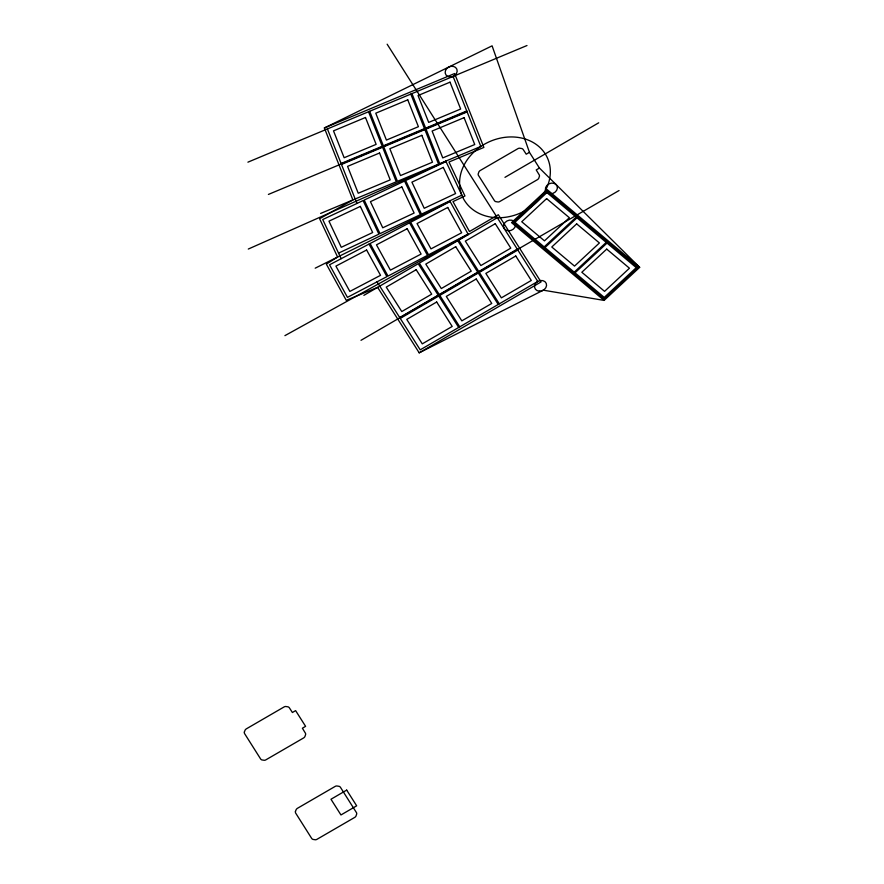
<?xml version="1.0" encoding="UTF-8"?>
<svg xmlns="http://www.w3.org/2000/svg" width="884" height="884" viewBox="0 0 884 884"><rect width="100%" height="100%" fill="white"/><g stroke="black" fill="none" stroke-linecap="round" stroke-linejoin="round"><path stroke-width="1.33" d="M544.168 246.89L576.169 217.144M544.975 247.575L576.976 217.829M574.213 272.15L606.214 242.393M575.02 272.825L607.021 243.078M604.104 300.416L639.662 267.355L539.428 168.048L529.45 152.335L492.09 45.835L324.373 127.97L352.882 199.95L319.61 218.724L337.611 257.034L326.351 264.139L346.252 300.317L377.623 287.344L419.193 352.827L543.328 290.184L604.104 300.416L511.527 222.613L547.086 189.552L639.662 267.355M529.45 152.335L526.223 154.203L523.129 149.418A4.486 3.735 -25.1 0 0 521.958 148.567L519.494 148.192A4.464 3.724 -25.1 0 0 518.201 148.49L480.078 170.601A4.486 3.735 -25.1 0 0 478.951 171.772L478.167 174.037A4.464 3.724 -25.1 0 0 478.321 175.165L494.51 200.767A4.486 3.735 -25.1 0 0 495.681 201.618L498.145 202.005A4.464 3.724 -25.1 0 0 499.438 201.707L537.56 179.585A4.486 3.735 -25.1 0 0 538.688 178.413L539.472 176.148A4.464 3.724 -25.1 0 0 539.317 175.021L536.212 169.927L539.428 168.048M504.963 177.341L598.7 122.81M363.865 295.355L418.231 263.73L438.188 295.157L399.712 317.533M497.316 217.718L458.84 240.105L478.796 271.532L517.273 249.155M619.054 190.535L361.003 340.307M400.264 318.406L438.74 296.029L458.697 327.456M517.825 250.028L479.349 272.405L499.305 303.831M419.193 352.827L541.03 281.963L498.344 214.735L469.459 231.531L452.995 201.607L464.962 195.972L448.973 162.026L483.879 147.429L454.597 73.549L324.373 127.97M284.913 335.644L468.177 234.337M450.133 201.53L410.662 222.238L428.574 254.791L468.045 234.083M315.201 268.172L449.945 201.187M446.022 161.562L405.668 180.535L421.491 214.138L461.846 195.165L445.801 161.109M338.55 253.133L378.904 234.161L363.081 200.569L322.726 219.541L341.169 258.692M248.282 249.056L445.912 161.341M247.907 162.17L526.986 45.526M341.102 163.485L382.231 146.291L368.54 111.749M466.763 110.964L425.635 128.147L411.944 93.605M268.393 194.436L466.951 111.439M341.489 164.446L382.606 147.252L396.297 181.795L320.605 213.442M467.139 111.925L426.022 129.108L439.713 163.662L480.83 146.468L453.072 76.422M387.148 44.2L537.781 281.455L420.22 349.843L377.037 281.83M498.244 304.461L478.288 273.023L439.812 295.411L459.768 326.837M449.757 200.845L468.321 234.591M410.806 94.08L424.497 128.633L383.369 145.816L369.678 111.273M327.411 128.942L356.948 203.453M244.36 732.051L244.338 732.339A4.464 3.724 -25.1 0 0 244.492 733.455L260.681 759.058A4.486 3.735 -25.1 0 0 261.852 759.92L264.316 760.295A4.464 3.724 -25.1 0 0 265.609 759.997L303.731 737.875A4.486 3.735 -25.1 0 0 304.858 736.715L305.643 734.438A4.464 3.724 -25.1 0 0 305.488 733.311L302.383 728.217L305.599 726.339L295.621 710.625L292.394 712.504L289.3 707.719A4.486 3.735 -25.1 0 0 288.129 706.857L285.665 706.482A4.464 3.724 -25.1 0 0 284.372 706.78L246.249 728.902A4.486 3.735 -25.1 0 0 245.122 730.062L244.36 732.051M295.433 811.523L295.411 811.81A4.464 3.724 -25.1 0 0 295.565 812.937L311.754 838.54A4.486 3.735 -25.1 0 0 312.925 839.391L315.389 839.778A4.464 3.724 -25.1 0 0 316.682 839.48L354.804 817.357A4.486 3.735 -25.1 0 0 355.932 816.186L356.716 813.921A4.464 3.724 -25.1 0 0 356.561 812.794L340.373 787.191A4.486 3.735 -25.1 0 0 339.202 786.34L336.738 785.953A4.464 3.724 -25.1 0 0 335.445 786.252L297.322 808.374A4.486 3.735 -25.1 0 0 296.195 809.545L295.433 811.523M547.008 191.066L513.228 222.47L604.181 298.902L637.961 267.498L547.008 191.066M546.931 192.579L514.93 222.326L604.258 297.4L636.259 267.642L546.931 192.579M546.621 198.613L521.737 221.751L544.478 240.857L569.362 217.718L546.621 198.613M576.666 223.862L551.782 247.001L574.523 266.106L599.407 242.967L576.666 223.862M606.711 249.111L581.827 272.25L604.568 291.355L629.452 268.217L606.711 249.111M457.779 240.724L419.303 263.101L439.26 294.538L477.725 272.15L457.779 240.724M416.176 269.708L386.253 287.112L401.767 311.555L431.69 294.151L416.176 269.708M455.713 246.702L425.79 264.106L441.315 288.56L471.238 271.145L455.713 246.702M495.261 223.696L465.338 241.111L480.852 265.554L510.786 248.15L495.261 223.696M436.685 302.008L406.762 319.411L422.276 343.865L452.199 326.45L436.685 302.008M476.222 279.001L446.298 296.416L461.824 320.859L491.747 303.455L476.222 279.001M515.77 256.006L485.846 273.41L501.372 297.853L531.295 280.449L515.77 256.006M346.694 790.097L330.981 799.246L340.959 814.96L356.672 805.821L346.694 790.097M369.004 244.095L329.533 264.791L347.456 297.356L386.916 276.648L369.004 244.095M409.568 222.812L370.098 243.52L388.01 276.073L427.48 255.365L409.568 222.812M366.606 250.006L335.909 266.117L349.843 291.433L380.54 275.333L366.606 250.006M407.17 228.724L376.474 244.835L390.408 270.15L421.104 254.051L407.17 228.724M447.735 207.453L417.038 223.553L430.972 248.879L461.669 232.768L447.735 207.453M404.552 181.065L364.197 200.038L380.021 233.641L420.375 214.668L404.552 181.065M360.352 206.403L328.97 221.166L341.279 247.299L372.661 232.536L360.352 206.403M401.822 186.911L370.44 201.662L382.75 227.796L414.132 213.033L401.822 186.911M443.293 167.407L411.911 182.159L424.221 208.292L455.603 193.541L443.293 167.407M365.49 117.495L333.5 130.865L344.152 157.739L376.142 144.368L365.49 117.495M407.756 99.837L375.766 113.196L386.418 140.07L418.408 126.699L407.756 99.837M450.022 82.168L418.033 95.538L428.685 122.401L460.663 109.03L450.022 82.168M424.873 129.583L383.755 146.777L397.446 181.319L438.563 164.137L424.873 129.583M379.556 152.998L347.578 166.369L358.23 193.242L390.209 179.872L379.556 152.998M421.823 135.34L389.844 148.711L400.485 175.573L432.475 162.203L421.823 135.34M464.089 117.671L432.11 131.042L442.751 157.905L474.741 144.534L464.089 117.671M539.428 291.179A6.188 5.16 -25.1 0 0 546.235 283.366A6.188 5.16 -25.1 0 0 535.991 282.924A6.188 5.16 -25.1 0 0 539.428 291.179M508.466 230.79A6.188 5.16 -25.1 0 0 515.273 222.978A6.188 5.16 -25.1 0 0 505.029 222.536A6.188 5.16 -25.1 0 0 508.466 230.79M450.044 76.974A6.188 5.16 -25.1 0 0 456.851 69.162A6.188 5.16 -25.1 0 0 446.608 68.72A6.188 5.16 -25.1 0 0 450.044 76.974M550.246 193.795A6.188 5.16 -25.1 0 0 557.064 185.983A6.188 5.16 -25.1 0 0 546.82 185.541A6.188 5.16 -25.1 0 0 550.246 193.795M495.637 217.652A46.686 38.885 -25.1 0 0 548.091 159.518A46.686 38.885 -25.1 0 0 471.161 154.855A46.686 38.885 -25.1 0 0 495.637 217.652"/></g></svg>
